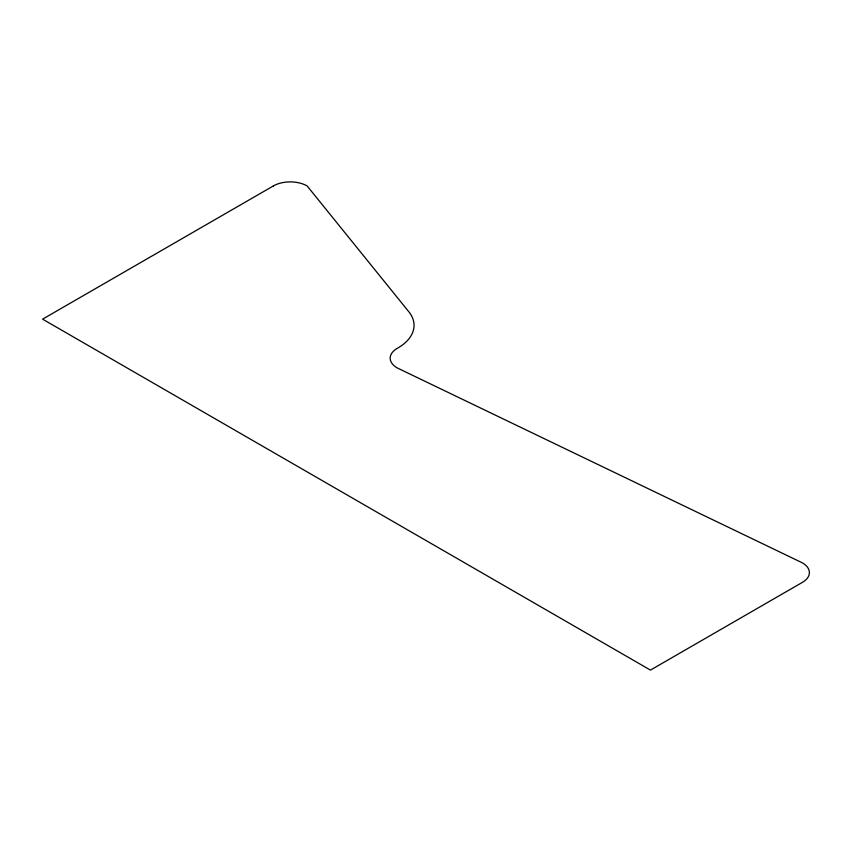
<?xml version="1.0" encoding="UTF-8"?>
<svg xmlns="http://www.w3.org/2000/svg" width="852" height="852" viewBox="0 0 852 852"><rect width="100%" height="100%" fill="white"/><g stroke="black" fill="none" stroke-linecap="round" stroke-linejoin="round"><path stroke-width="1.28" d="M273.354 185.938L42.6 319.159L650.449 670.098L802.403 582.363A23.877 13.781 0 0 0 802.403 562.874L397.181 367.904A23.877 13.781 0 0 1 397.181 348.404L397.724 348.095A55.721 32.163 0 0 0 408.811 311.747L307.125 185.938A23.877 13.781 0 0 0 273.354 185.938"/></g></svg>
